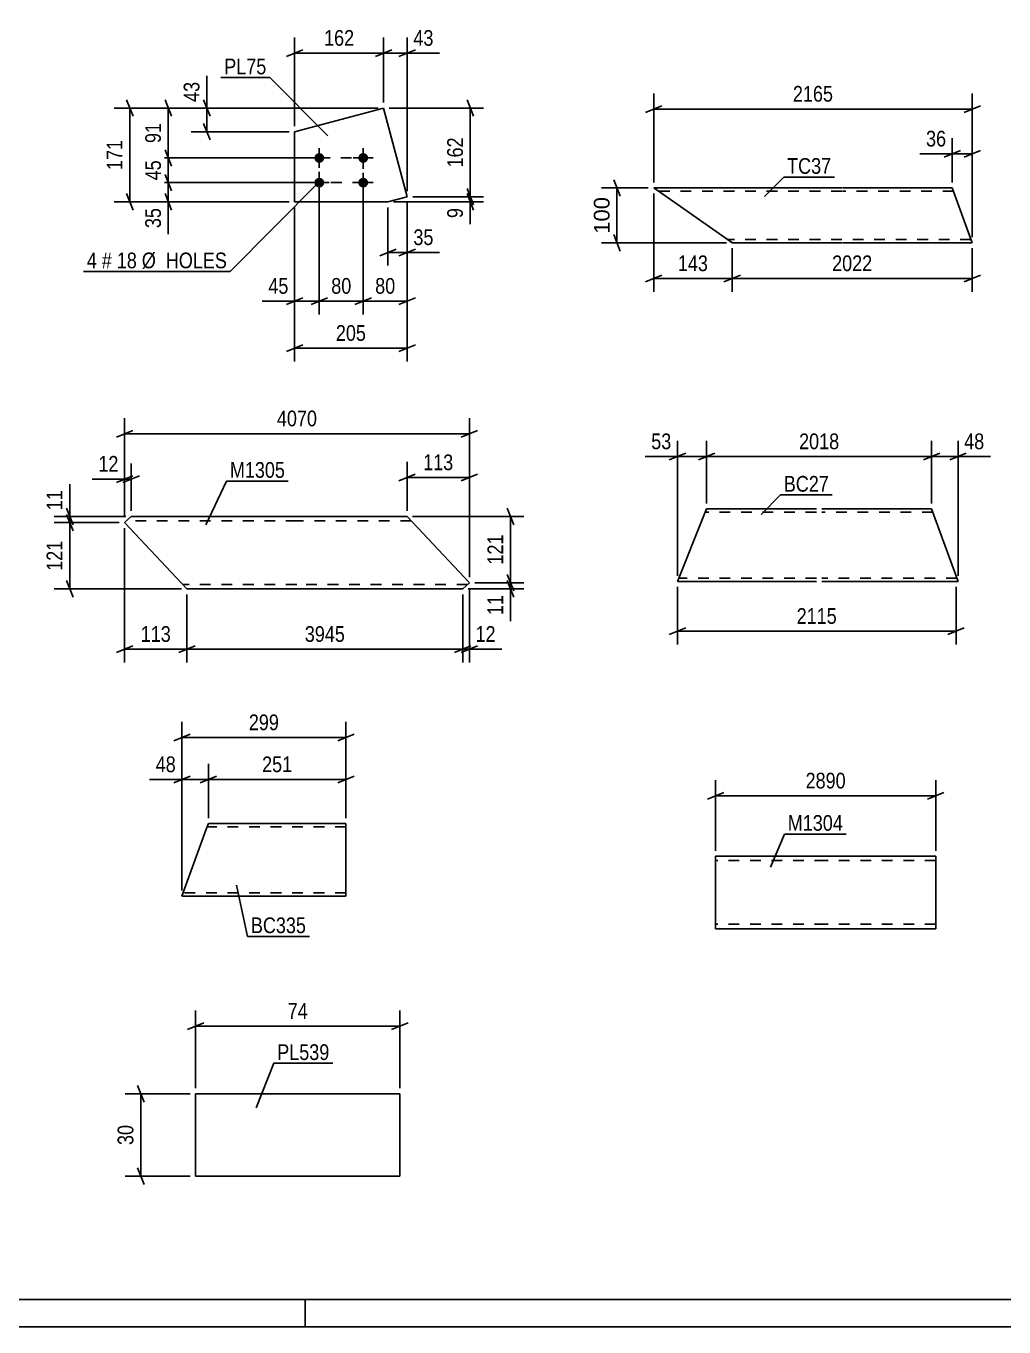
# Model space of a CAD drawing. Header units: millimetres. Extents: x 0 to 594, y 0 to 420.
# Drawn here: x 123.1 to 301.3, y 0 to 237 of the extents above; entities that cross this region are included whole.
import ezdxf

# ---------------------------------------------------------------- set-up
doc = ezdxf.new("R2010")
doc.units = ezdxf.units.MM
doc.linetypes.add('DXK_LINE_DOT2', pattern=[3.9198, 1.9599, -1.9599])
doc.styles.add('Arial', font='ARIAL.TTF', dxfattribs={"height": 0.2})
doc.styles.add('Arial Narrow', font='ARIALN.TTF', dxfattribs={"height": 0.2})

# ---------------------------------------------------------------- blocks, each defined once
blk = doc.blocks.new('Unknown-335479146-1132 - 19368')
at = {"color": 5, "linetype": 'Continuous'}
for p, q in [((5, 5), (589, 5)), ((174, 0), (174, 5)), ((0, 0), (594, 0))]:
    blk.add_line(p, q, dxfattribs=at)
blk = doc.blocks.new('Part-335479146-1238 - 1220')
at = {"color": 2, "linetype": 'Continuous'}
for p, q in [((250.04, 198.72), (237.48, 207.52)), ((271.76, 207.52), (237.48, 207.52)), ((291.86, 207.52), (271.86, 207.52)), ((295.5, 197.52), (291.86, 207.52)), ((250.04, 198.72), (251.76, 197.52)), ((251.76, 197.52), (271.76, 197.52)), ((271.86, 197.52), (295.5, 197.52))]:
    blk.add_line(p, q, dxfattribs=at)
at = {"color": 7, "linetype": 'DXK_LINE_DOT2'}
for p, q in [((271.76, 206.92), (238.33, 206.92)), ((292.08, 206.92), (271.86, 206.92)), ((251.63, 197.61), (250.04, 198.72)), ((271.76, 198.12), (250.9, 198.12)), ((295.28, 198.12), (271.86, 198.12))]:
    blk.add_line(p, q, dxfattribs=at)
blk = doc.blocks.new('Part-335479146-4445 - 4429')
at = {"color": 2, "linetype": 'Continuous'}
for p, q in [((268.74, 85.76), (248.74, 85.76)), ((248.74, 74.16), (248.74, 85.76)), ((288.84, 85.76), (268.84, 85.76)), ((288.84, 85.76), (288.84, 72.56)), ((248.74, 74.16), (248.74, 72.56)), ((268.74, 72.56), (248.74, 72.56)), ((288.84, 72.56), (268.84, 72.56))]:
    blk.add_line(p, q, dxfattribs=at)
at = {"color": 7, "linetype": 'DXK_LINE_DOT2'}
for p, q in [((268.74, 84.96), (248.74, 84.96)), ((288.84, 84.96), (268.84, 84.96)), ((248.74, 72.68), (248.74, 74.16)), ((248.74, 73.36), (248.74, 73.42)), ((268.74, 73.36), (248.74, 73.36)), ((288.84, 73.36), (268.84, 73.36)), ((288.84, 73.36), (288.84, 73.42))]:
    blk.add_line(p, q, dxfattribs=at)
blk = doc.blocks.new('Part-335479146-3281 - 3265')
at = {"color": 2, "linetype": 'Continuous'}
for p, q in [((246.62, 147.83), (241.8, 135.83)), ((246.62, 147.83), (247.1, 149.03)), ((267.1, 149.03), (247.1, 149.03)), ((288.1, 149.03), (268.1, 149.03)), ((292.91, 135.83), (288.1, 149.03)), ((241.8, 135.83), (267.1, 135.83)), ((268.1, 135.83), (292.91, 135.83))]:
    blk.add_line(p, q, dxfattribs=at)
at = {"color": 7, "linetype": 'DXK_LINE_DOT2'}
for p, q in [((267.1, 148.43), (246.86, 148.43)), ((247.07, 148.94), (246.96, 148.68)), ((247.1, 149.03), (247.07, 148.94)), ((288.32, 148.43), (268.1, 148.43)), ((267.1, 136.43), (242.04, 136.43)), ((292.69, 136.43), (268.1, 136.43))]:
    blk.add_line(p, q, dxfattribs=at)
blk = doc.blocks.new('Part-335479146-2640 - 2623')
at = {"color": 2, "linetype": 'Continuous'}
for p, q in [((155.9, 90.51), (151.53, 78.51)), ((155.9, 90.51), (156.34, 91.71)), ((181.4, 91.71), (156.34, 91.71)), ((181.4, 91.71), (181.4, 91.61)), ((181.4, 91.61), (181.4, 78.51)), ((151.53, 78.51), (181.4, 78.51))]:
    blk.add_line(p, q, dxfattribs=at)
at = {"color": 7, "linetype": 'DXK_LINE_DOT2'}
for p, q in [((181.4, 91.11), (156.12, 91.11)), ((156.3, 91.61), (156.21, 91.35)), ((156.34, 91.71), (156.3, 91.61)), ((181.4, 91.35), (181.4, 91.71)), ((181.4, 79.11), (151.75, 79.11))]:
    blk.add_line(p, q, dxfattribs=at)
blk = doc.blocks.new('Part-335479146-2194 - 2178')
at = {"color": 2, "linetype": 'Continuous'}
for p, q in [((154.03, 27.48), (154.03, 42.48)), ((154.03, 42.48), (191.22, 42.48)), ((191.22, 42.48), (191.22, 27.48)), ((191.22, 27.48), (154.03, 27.48))]:
    blk.add_line(p, q, dxfattribs=at)
blk = doc.blocks.new('Part-335479146-1706 - 1690')
at = {"color": 2, "linetype": 'Continuous'}
for p, q in [((142.29, 147.67), (141.09, 146.54)), ((142.29, 147.67), (172.44, 147.67)), ((172.54, 147.67), (192.54, 147.67)), ((192.54, 147.67), (203.89, 135.6)), ((141.09, 146.54), (152.44, 134.47)), ((203.89, 135.6), (202.68, 134.47)), ((152.44, 134.47), (172.44, 134.47)), ((172.54, 134.47), (202.68, 134.47))]:
    blk.add_line(p, q, dxfattribs=at)
at = {"color": 7, "linetype": 'DXK_LINE_DOT2'}
for p, q in [((172.44, 146.87), (141.44, 146.87)), ((193.29, 146.87), (172.54, 146.87)), ((172.44, 135.27), (151.69, 135.27)), ((203.54, 135.27), (172.54, 135.27))]:
    blk.add_line(p, q, dxfattribs=at)
blk = doc.blocks.new('Part-335479146-1550 - 1501')
at = {"color": 2, "linetype": 'Continuous'}
for p, q in [((172.06, 217.76), (188.27, 222.07)), ((188.27, 222.07), (192.57, 205.92)), ((172.06, 217.76), (172.05, 204.98)), ((172.05, 204.98), (189.05, 204.98)), ((189.05, 204.98), (192.57, 205.92))]:
    blk.add_line(p, q, dxfattribs=at)
blk = doc.blocks.new('Bolt-335479146-1535 - 1501')
at = {"linetype": 'Continuous'}
for points in [[(175.65, 212.98, -1), (177.45, 212.98, -1)], [(183.65, 212.98, -1), (185.45, 212.98, -1)], [(175.65, 208.48, -1), (177.45, 208.48, -1)], [(183.65, 208.48, -1), (185.45, 208.48, -1)]]:
    blk.add_hatch(color=1, dxfattribs=at).paths.add_polyline_path(points)
at = {"color": 1, "linetype": 'Continuous'}
for p, q in [((176.55, 211.18), (176.55, 214.78)), ((184.55, 211.18), (184.55, 214.78)), ((178.35, 212.98), (174.75, 212.98)), ((186.35, 212.98), (182.75, 212.98)), ((176.55, 206.68), (176.55, 210.28)), ((184.55, 206.68), (184.55, 210.28)), ((178.35, 208.48), (174.75, 208.48)), ((186.35, 208.48), (182.75, 208.48))]:
    blk.add_line(p, q, dxfattribs=at)
blk = doc.blocks.new('Rectangle-335479146-1675 - 1501')
at = {"color": 1, "linetype": 'DXK_LINE_DOT2'}
blk.add_lwpolyline([(176.55, 212.98), (184.55, 212.98), (184.55, 208.48), (176.55, 208.48), (176.55, 212.98)], close=True, dxfattribs=at)
blk = doc.blocks.new('StraightDimension-335479146-21357 - 1220')
at = {"color": 7, "linetype": 'Continuous'}
for p, q in [((230.18, 209.02), (231.38, 206.02)), ((236.48, 207.52), (227.93, 207.52)), ((230.78, 197.52), (230.78, 207.52)), ((250.76, 197.52), (227.93, 197.52)), ((231.38, 196.02), (230.18, 199.02))]:
    blk.add_line(p, q, dxfattribs=at)
at = {"color": 0}
blk.add_wipeout([(230.03, 206.45), (225.83, 206.45), (225.83, 198.58), (230.03, 198.58)], dxfattribs=at)
at = {"color": 3, "style": 'Arial'}
blk.add_text('100', height=2.865, rotation=90.0002, dxfattribs=at).set_placement((229.43, 199.18))
blk = doc.blocks.new('StraightDimension-335479146-1241 - 1220')
at = {"color": 7, "linetype": 'Continuous'}
for p, q in [((291.86, 208.52), (291.86, 216.57)), ((295.5, 198.52), (295.5, 216.57)), ((290.36, 213.12), (293.36, 214.32)), ((291.86, 213.72), (295.5, 213.72)), ((297, 214.32), (294, 213.12))]:
    blk.add_line(p, q, dxfattribs=at)
at = {"color": 0}
blk.add_wipeout([(291.33, 214.47), (291.33, 218.67), (286.48, 218.67), (286.48, 214.47)], dxfattribs=at)
at = {"color": 7, "linetype": 'Continuous'}
blk.add_line((291.86, 213.72), (285.95, 213.72), dxfattribs=at)
blk.add_line((291.86, 213.72), (285.95, 213.72), dxfattribs=at)
at = {"color": 3, "style": 'Arial Narrow'}
blk.add_text('36', height=2.863, dxfattribs=at).set_placement((287.08, 215.07))
blk = doc.blocks.new('StraightDimension-335479146-1344 - 1220')
at = {"color": 7, "linetype": 'Continuous'}
for p, q in [((237.48, 208.52), (237.48, 224.74)), ((295.5, 198.52), (295.5, 224.74)), ((238.98, 222.49), (235.98, 221.29)), ((237.48, 221.89), (295.5, 221.89)), ((294, 221.29), (297, 222.49))]:
    blk.add_line(p, q, dxfattribs=at)
at = {"color": 0}
blk.add_wipeout([(270.74, 222.64), (270.74, 226.84), (262.23, 226.84), (262.23, 222.64)], dxfattribs=at)
at = {"color": 3, "style": 'Arial Narrow'}
blk.add_text('2165', height=2.863, dxfattribs=at).set_placement((262.83, 223.24))
blk = doc.blocks.new('StraightDimension-335479146-1296 - 1220')
at = {"color": 7, "linetype": 'Continuous'}
for p, q in [((237.48, 206.52), (237.48, 188.61)), ((251.76, 196.52), (251.76, 188.61)), ((238.98, 191.61), (235.98, 190.41)), ((237.48, 191.01), (251.76, 191.01)), ((250.26, 190.41), (253.26, 191.61))]:
    blk.add_line(p, q, dxfattribs=at)
at = {"color": 0}
blk.add_wipeout([(247.96, 191.76), (247.96, 195.96), (241.27, 195.96), (241.27, 191.76)], dxfattribs=at)
at = {"color": 3, "style": 'Arial Narrow'}
blk.add_text('143', height=2.863, dxfattribs=at).set_placement((241.87, 192.36))
blk = doc.blocks.new('StraightDimension-335479146-1323 - 1220')
at = {"color": 7, "linetype": 'Continuous'}
for p, q in [((251.76, 196.52), (251.76, 188.61)), ((295.5, 196.52), (295.5, 188.61)), ((253.26, 191.61), (250.26, 190.41)), ((251.76, 191.01), (295.5, 191.01)), ((294, 190.41), (297, 191.61))]:
    blk.add_line(p, q, dxfattribs=at)
at = {"color": 0}
blk.add_wipeout([(277.88, 191.76), (277.88, 195.96), (269.37, 195.96), (269.37, 191.76)], dxfattribs=at)
at = {"color": 3, "style": 'Arial Narrow'}
blk.add_text('2022', height=2.863, dxfattribs=at).set_placement((269.97, 192.36))
blk = doc.blocks.new('StraightDimension-335479146-4448 - 4429')
at = {"color": 7, "linetype": 'Continuous'}
for p, q in [((248.74, 86.76), (248.74, 99.61)), ((288.84, 86.76), (288.84, 99.61)), ((250.24, 97.36), (247.24, 96.16)), ((287.34, 96.16), (290.34, 97.36)), ((248.74, 96.76), (288.84, 96.76))]:
    blk.add_line(p, q, dxfattribs=at)
at = {"color": 0}
blk.add_wipeout([(273.05, 97.51), (273.05, 101.71), (264.54, 101.71), (264.54, 97.51)], dxfattribs=at)
at = {"color": 3, "style": 'Arial Narrow'}
blk.add_text('2890', height=2.863, dxfattribs=at).set_placement((265.14, 98.11))
blk = doc.blocks.new('StraightDimension-335479146-3339 - 3265')
at = {"color": 7, "linetype": 'Continuous'}
for p, q in [((288.1, 150.03), (288.1, 161.42)), ((292.91, 136.83), (292.91, 161.42)), ((286.6, 157.97), (289.6, 159.17)), ((294.41, 159.17), (291.41, 157.97)), ((288.1, 158.57), (292.91, 158.57))]:
    blk.add_line(p, q, dxfattribs=at)
at = {"color": 0}
blk.add_wipeout([(298.29, 159.32), (298.29, 163.52), (293.43, 163.52), (293.43, 159.32)], dxfattribs=at)
at = {"color": 7, "linetype": 'Continuous'}
blk.add_line((292.91, 158.57), (298.81, 158.57), dxfattribs=at)
blk.add_line((292.91, 158.57), (298.81, 158.57), dxfattribs=at)
at = {"color": 3, "style": 'Arial Narrow'}
blk.add_text('48', height=2.863, dxfattribs=at).set_placement((294.03, 159.92))
blk = doc.blocks.new('StraightDimension-335479146-3284 - 3265')
at = {"color": 7, "linetype": 'Continuous'}
for p, q in [((241.8, 134.83), (241.8, 124.35)), ((292.54, 134.83), (292.54, 124.35)), ((243.3, 127.35), (240.3, 126.15)), ((241.8, 126.75), (292.54, 126.75)), ((291.04, 126.15), (294.04, 127.35))]:
    blk.add_line(p, q, dxfattribs=at)
at = {"color": 0}
blk.add_wipeout([(271.43, 127.5), (271.43, 131.7), (262.91, 131.7), (262.91, 127.5)], dxfattribs=at)
at = {"color": 3, "style": 'Arial Narrow'}
blk.add_text('2115', height=2.863, dxfattribs=at).set_placement((263.51, 128.1))
blk = doc.blocks.new('StraightDimension-335479146-3298 - 3265')
at = {"color": 7, "linetype": 'Continuous'}
for p, q in [((241.8, 136.83), (241.8, 161.42)), ((247.1, 150.03), (247.1, 161.42)), ((240.3, 157.97), (243.3, 159.17)), ((248.6, 159.17), (245.6, 157.97)), ((241.8, 158.57), (247.1, 158.57))]:
    blk.add_line(p, q, dxfattribs=at)
at = {"color": 0}
blk.add_wipeout([(241.28, 159.32), (241.28, 163.52), (236.42, 163.52), (236.42, 159.32)], dxfattribs=at)
at = {"color": 7, "linetype": 'Continuous'}
blk.add_line((241.8, 158.57), (235.9, 158.57), dxfattribs=at)
blk.add_line((241.8, 158.57), (235.9, 158.57), dxfattribs=at)
at = {"color": 3, "style": 'Arial Narrow'}
blk.add_text('53', height=2.863, dxfattribs=at).set_placement((237.02, 159.92))
blk = doc.blocks.new('StraightDimension-335479146-3315 - 3265')
at = {"color": 7, "linetype": 'Continuous'}
for p, q in [((247.1, 150.03), (247.1, 161.42)), ((288.1, 150.03), (288.1, 161.42)), ((248.6, 159.17), (245.6, 157.97)), ((286.6, 157.97), (289.6, 159.17)), ((247.1, 158.57), (288.1, 158.57))]:
    blk.add_line(p, q, dxfattribs=at)
at = {"color": 0}
blk.add_wipeout([(271.86, 159.32), (271.86, 163.52), (263.35, 163.52), (263.35, 159.32)], dxfattribs=at)
at = {"color": 3, "style": 'Arial Narrow'}
blk.add_text('2018', height=2.863, dxfattribs=at).set_placement((263.95, 159.92))
blk = doc.blocks.new('StraightDimension-335479146-2642 - 2623')
at = {"color": 7, "linetype": 'Continuous'}
for p, q in [((151.53, 79.51), (151.53, 110.23)), ((181.4, 92.71), (181.4, 110.23)), ((153.03, 107.98), (150.03, 106.78)), ((151.53, 107.38), (181.4, 107.38)), ((179.9, 106.78), (182.9, 107.98))]:
    blk.add_line(p, q, dxfattribs=at)
at = {"color": 0}
blk.add_wipeout([(169.81, 108.13), (169.81, 112.33), (163.12, 112.33), (163.12, 108.13)], dxfattribs=at)
at = {"color": 3, "style": 'Arial Narrow'}
blk.add_text('299', height=2.863, dxfattribs=at).set_placement((163.72, 108.73))
blk = doc.blocks.new('StraightDimension-335479146-2653 - 2623')
at = {"color": 7, "linetype": 'Continuous'}
for p, q in [((151.53, 79.51), (151.53, 102.58)), ((156.34, 92.71), (156.34, 102.58)), ((150.03, 99.13), (153.03, 100.33)), ((151.53, 99.73), (156.34, 99.73)), ((157.84, 100.33), (154.84, 99.13))]:
    blk.add_line(p, q, dxfattribs=at)
at = {"color": 0}
blk.add_wipeout([(151.01, 100.48), (151.01, 104.68), (146.15, 104.68), (146.15, 100.48)], dxfattribs=at)
at = {"color": 7, "linetype": 'Continuous'}
blk.add_line((151.53, 99.73), (145.62, 99.73), dxfattribs=at)
blk.add_line((151.53, 99.73), (145.62, 99.73), dxfattribs=at)
at = {"color": 3, "style": 'Arial Narrow'}
blk.add_text('48', height=2.863, dxfattribs=at).set_placement((146.75, 101.08))
blk = doc.blocks.new('StraightDimension-335479146-2670 - 2623')
at = {"color": 7, "linetype": 'Continuous'}
for p, q in [((156.34, 92.71), (156.34, 102.58)), ((181.4, 92.71), (181.4, 102.58)), ((157.84, 100.33), (154.84, 99.13)), ((156.34, 99.73), (181.4, 99.73)), ((179.9, 99.13), (182.9, 100.33))]:
    blk.add_line(p, q, dxfattribs=at)
at = {"color": 0}
blk.add_wipeout([(172.21, 100.48), (172.21, 104.68), (165.53, 104.68), (165.53, 100.48)], dxfattribs=at)
at = {"color": 3, "style": 'Arial Narrow'}
blk.add_text('251', height=2.863, dxfattribs=at).set_placement((166.13, 101.08))
blk = doc.blocks.new('StraightDimension-335479146-2196 - 2178')
at = {"color": 7, "linetype": 'Continuous'}
for p, q in [((144.63, 40.98), (143.43, 43.98)), ((153.03, 42.48), (141.18, 42.48)), ((144.03, 27.48), (144.03, 42.48)), ((143.43, 28.98), (144.63, 25.98)), ((153.03, 27.48), (141.18, 27.48))]:
    blk.add_line(p, q, dxfattribs=at)
at = {"color": 0}
blk.add_wipeout([(143.28, 37.41), (139.08, 37.41), (139.08, 32.55), (143.28, 32.55)], dxfattribs=at)
at = {"color": 3, "style": 'Arial Narrow'}
blk.add_text('30', height=2.863, rotation=90.0002, dxfattribs=at).set_placement((142.68, 33.15))
blk = doc.blocks.new('StraightDimension-335479146-2205 - 2178')
at = {"color": 7, "linetype": 'Continuous'}
for p, q in [((154.03, 43.48), (154.03, 57.64)), ((191.22, 43.48), (191.22, 57.64)), ((155.53, 55.39), (152.53, 54.19)), ((154.03, 54.79), (191.22, 54.79)), ((189.72, 54.19), (192.72, 55.39))]:
    blk.add_line(p, q, dxfattribs=at)
at = {"color": 0}
blk.add_wipeout([(175.05, 55.54), (175.05, 59.74), (170.19, 59.74), (170.19, 55.54)], dxfattribs=at)
at = {"color": 3, "style": 'Arial Narrow'}
blk.add_text('74', height=2.863, dxfattribs=at).set_placement((170.79, 56.14))
blk = doc.blocks.new('StraightDimension-335479146-1736 - 1690')
at = {"color": 7, "linetype": 'Continuous'}
for p, q in [((193.54, 147.67), (213.8, 147.67)), ((210.8, 149.17), (212, 146.17)), ((211.4, 135.6), (211.4, 147.67)), ((204.89, 135.6), (213.8, 135.6)), ((212, 134.1), (210.8, 137.1))]:
    blk.add_line(p, q, dxfattribs=at)
at = {"color": 0}
blk.add_wipeout([(210.65, 144.98), (206.45, 144.98), (206.45, 138.3), (210.65, 138.3)], dxfattribs=at)
at = {"color": 3, "style": 'Arial Narrow'}
blk.add_text('121', height=2.863, rotation=90.0002, dxfattribs=at).set_placement((210.05, 138.9))
blk = doc.blocks.new('StraightDimension-335479146-1720 - 1690')
at = {"color": 7, "linetype": 'Continuous'}
for p, q in [((204.89, 135.6), (213.8, 135.6)), ((210.8, 137.1), (212, 134.1)), ((212, 132.97), (210.8, 135.97)), ((211.4, 134.47), (211.4, 135.6)), ((203.68, 134.47), (213.8, 134.47))]:
    blk.add_line(p, q, dxfattribs=at)
at = {"color": 0}
blk.add_wipeout([(210.65, 133.95), (206.45, 133.95), (206.45, 129.09), (210.65, 129.09)], dxfattribs=at)
at = {"color": 7, "linetype": 'Continuous'}
blk.add_line((211.4, 134.47), (211.4, 128.57), dxfattribs=at)
blk.add_line((211.4, 134.47), (211.4, 128.57), dxfattribs=at)
at = {"color": 3, "style": 'Arial Narrow'}
blk.add_text('11', height=2.863, rotation=90.0002, dxfattribs=at).set_placement((210.05, 129.69))
blk = doc.blocks.new('StraightDimension-335479146-1798 - 1690')
at = {"color": 7, "linetype": 'Continuous'}
for p, q in [((141.09, 147.54), (141.09, 157.32)), ((142.29, 148.67), (142.29, 157.32)), ((139.59, 153.87), (142.59, 155.07)), ((143.79, 155.07), (140.79, 153.87)), ((141.09, 154.47), (142.29, 154.47))]:
    blk.add_line(p, q, dxfattribs=at)
at = {"color": 0}
blk.add_wipeout([(140.56, 155.22), (140.56, 159.42), (135.71, 159.42), (135.71, 155.22)], dxfattribs=at)
at = {"color": 7, "linetype": 'Continuous'}
blk.add_line((141.09, 154.47), (135.18, 154.47), dxfattribs=at)
blk.add_line((141.09, 154.47), (135.18, 154.47), dxfattribs=at)
at = {"color": 3, "style": 'Arial Narrow'}
blk.add_text('12', height=2.863, dxfattribs=at).set_placement((136.31, 155.82))
blk = doc.blocks.new('StraightDimension-335479146-1709 - 1690')
at = {"color": 7, "linetype": 'Continuous'}
for p, q in [((141.09, 147.54), (141.09, 165.59)), ((203.89, 136.6), (203.89, 165.59)), ((142.59, 163.34), (139.59, 162.14)), ((141.09, 162.74), (203.89, 162.74)), ((202.39, 162.14), (205.39, 163.34))]:
    blk.add_line(p, q, dxfattribs=at)
at = {"color": 0}
blk.add_wipeout([(176.74, 163.49), (176.74, 167.69), (168.23, 167.69), (168.23, 163.49)], dxfattribs=at)
at = {"color": 3, "style": 'Arial Narrow'}
blk.add_text('4070', height=2.863, dxfattribs=at).set_placement((168.83, 164.09))
blk = doc.blocks.new('StraightDimension-335479146-1773 - 1690')
at = {"color": 7, "linetype": 'Continuous'}
for p, q in [((130.49, 148.04), (131.69, 145.04)), ((140.09, 146.54), (128.24, 146.54)), ((131.09, 134.47), (131.09, 146.54)), ((131.69, 132.97), (130.49, 135.97)), ((151.44, 134.47), (128.24, 134.47))]:
    blk.add_line(p, q, dxfattribs=at)
at = {"color": 0}
blk.add_wipeout([(130.34, 143.85), (126.14, 143.85), (126.14, 137.16), (130.34, 137.16)], dxfattribs=at)
at = {"color": 3, "style": 'Arial Narrow'}
blk.add_text('121', height=2.863, rotation=90.0002, dxfattribs=at).set_placement((129.74, 137.76))
blk = doc.blocks.new('StraightDimension-335479146-1753 - 1690')
at = {"color": 7, "linetype": 'Continuous'}
for p, q in [((141.29, 147.67), (128.24, 147.67)), ((130.49, 149.17), (131.69, 146.17)), ((131.69, 145.04), (130.49, 148.04)), ((131.09, 146.54), (131.09, 147.67)), ((140.09, 146.54), (128.24, 146.54))]:
    blk.add_line(p, q, dxfattribs=at)
at = {"color": 0}
blk.add_wipeout([(130.34, 153.05), (126.14, 153.05), (126.14, 148.2), (130.34, 148.2)], dxfattribs=at)
at = {"color": 7, "linetype": 'Continuous'}
blk.add_line((131.09, 147.67), (131.09, 153.58), dxfattribs=at)
blk.add_line((131.09, 147.67), (131.09, 153.58), dxfattribs=at)
at = {"color": 3, "style": 'Arial Narrow'}
blk.add_text('11', height=2.863, rotation=90.0002, dxfattribs=at).set_placement((129.74, 148.8))
blk = doc.blocks.new('StraightDimension-335479146-1812 - 1690')
at = {"color": 7, "linetype": 'Continuous'}
for p, q in [((192.54, 148.67), (192.54, 157.6)), ((203.89, 136.6), (203.89, 157.6)), ((191.04, 154.15), (194.04, 155.35)), ((192.54, 154.75), (203.89, 154.75)), ((205.39, 155.35), (202.39, 154.15))]:
    blk.add_line(p, q, dxfattribs=at)
at = {"color": 0}
blk.add_wipeout([(201.56, 155.5), (201.56, 159.7), (194.87, 159.7), (194.87, 155.5)], dxfattribs=at)
at = {"color": 3, "style": 'Arial Narrow'}
blk.add_text('113', height=2.863, dxfattribs=at).set_placement((195.47, 156.1))
blk = doc.blocks.new('StraightDimension-335479146-21386 - 1690')
at = {"color": 7, "linetype": 'Continuous'}
for p, q in [((202.68, 133.47), (202.68, 121.07)), ((203.89, 134.6), (203.89, 121.07)), ((201.18, 122.87), (204.18, 124.07)), ((205.39, 124.07), (202.39, 122.87)), ((202.68, 123.47), (203.89, 123.47))]:
    blk.add_line(p, q, dxfattribs=at)
at = {"color": 0}
blk.add_wipeout([(209.27, 124.22), (209.27, 128.42), (204.41, 128.42), (204.41, 124.22)], dxfattribs=at)
at = {"color": 7, "linetype": 'Continuous'}
blk.add_line((203.89, 123.47), (209.79, 123.47), dxfattribs=at)
blk.add_line((203.89, 123.47), (209.79, 123.47), dxfattribs=at)
at = {"color": 3, "style": 'Arial Narrow'}
blk.add_text('12', height=2.863, dxfattribs=at).set_placement((205.01, 124.82))
blk = doc.blocks.new('StraightDimension-335479146-21387 - 1690')
at = {"color": 7, "linetype": 'Continuous'}
for p, q in [((152.44, 133.47), (152.44, 121.07)), ((202.68, 133.47), (202.68, 121.07)), ((153.94, 124.07), (150.94, 122.87)), ((152.44, 123.47), (202.68, 123.47)), ((201.18, 122.87), (204.18, 124.07))]:
    blk.add_line(p, q, dxfattribs=at)
at = {"color": 0}
blk.add_wipeout([(181.82, 124.22), (181.82, 128.42), (173.31, 128.42), (173.31, 124.22)], dxfattribs=at)
at = {"color": 3, "style": 'Arial Narrow'}
blk.add_text('3945', height=2.863, dxfattribs=at).set_placement((173.91, 124.82))
blk = doc.blocks.new('StraightDimension-335479146-21388 - 1690')
at = {"color": 7, "linetype": 'Continuous'}
for p, q in [((141.09, 145.54), (141.09, 121.07)), ((152.44, 133.47), (152.44, 121.07)), ((139.59, 122.87), (142.59, 124.07)), ((141.09, 123.47), (152.44, 123.47)), ((153.94, 124.07), (150.94, 122.87))]:
    blk.add_line(p, q, dxfattribs=at)
at = {"color": 0}
blk.add_wipeout([(150.11, 124.22), (150.11, 128.42), (143.42, 128.42), (143.42, 124.22)], dxfattribs=at)
at = {"color": 3, "style": 'Arial Narrow'}
blk.add_text('113', height=2.863, dxfattribs=at).set_placement((144.02, 124.82))
blk = doc.blocks.new('StraightDimension-335479146-1658 - 1501')
at = {"color": 7, "linetype": 'Continuous'}
for p, q in [((148.45, 209.98), (149.65, 206.98)), ((175.55, 208.48), (146.2, 208.48)), ((149.65, 203.48), (148.45, 206.48)), ((149.05, 204.98), (149.05, 208.48)), ((171.05, 204.98), (146.2, 204.98))]:
    blk.add_line(p, q, dxfattribs=at)
at = {"color": 0}
blk.add_wipeout([(148.3, 204.46), (144.1, 204.46), (144.1, 199.6), (148.3, 199.6)], dxfattribs=at)
at = {"color": 7, "linetype": 'Continuous'}
blk.add_line((149.05, 204.98), (149.05, 199.08), dxfattribs=at)
blk.add_line((149.05, 204.98), (149.05, 199.08), dxfattribs=at)
at = {"color": 3, "style": 'Arial Narrow'}
blk.add_text('35', height=2.863, rotation=90.0002, dxfattribs=at).set_placement((147.7, 200.2))
blk = doc.blocks.new('StraightDimension-335479146-1568 - 1501')
at = {"color": 7, "linetype": 'Continuous'}
for p, q in [((189.05, 203.98), (189.05, 193.36)), ((192.57, 204.92), (192.57, 193.36)), ((187.55, 195.16), (190.55, 196.36)), ((189.05, 195.76), (192.57, 195.76)), ((194.07, 196.36), (191.07, 195.16))]:
    blk.add_line(p, q, dxfattribs=at)
at = {"color": 0}
blk.add_wipeout([(197.95, 196.51), (197.95, 200.71), (193.09, 200.71), (193.09, 196.51)], dxfattribs=at)
at = {"color": 7, "linetype": 'Continuous'}
blk.add_line((192.57, 195.76), (198.47, 195.76), dxfattribs=at)
blk.add_line((192.57, 195.76), (198.47, 195.76), dxfattribs=at)
at = {"color": 3, "style": 'Arial Narrow'}
blk.add_text('35', height=2.863, dxfattribs=at).set_placement((193.69, 197.11))
blk = doc.blocks.new('StraightDimension-335479146-1552 - 1501')
at = {"color": 7, "linetype": 'Continuous'}
for p, q in [((172.06, 218.76), (172.06, 234.92)), ((188.27, 223.07), (188.27, 234.92)), ((173.56, 232.67), (170.56, 231.47)), ((186.77, 231.47), (189.77, 232.67)), ((172.06, 232.07), (188.27, 232.07))]:
    blk.add_line(p, q, dxfattribs=at)
at = {"color": 0}
blk.add_wipeout([(183.51, 232.82), (183.51, 237.02), (176.82, 237.02), (176.82, 232.82)], dxfattribs=at)
at = {"color": 3, "style": 'Arial Narrow'}
blk.add_text('162', height=2.863, dxfattribs=at).set_placement((177.42, 233.42))
blk = doc.blocks.new('StraightDimension-335479146-1561 - 1501')
at = {"color": 7, "linetype": 'Continuous'}
for p, q in [((188.27, 223.07), (188.27, 234.92)), ((192.57, 206.92), (192.57, 234.92)), ((186.77, 231.47), (189.77, 232.67)), ((194.07, 232.67), (191.07, 231.47)), ((188.27, 232.07), (192.57, 232.07))]:
    blk.add_line(p, q, dxfattribs=at)
at = {"color": 0}
blk.add_wipeout([(197.95, 232.82), (197.95, 237.02), (193.09, 237.02), (193.09, 232.82)], dxfattribs=at)
at = {"color": 7, "linetype": 'Continuous'}
blk.add_line((192.57, 232.07), (198.47, 232.07), dxfattribs=at)
blk.add_line((192.57, 232.07), (198.47, 232.07), dxfattribs=at)
at = {"color": 3, "style": 'Arial Narrow'}
blk.add_text('43', height=2.863, dxfattribs=at).set_placement((193.69, 233.42))
blk = doc.blocks.new('StraightDimension-335479146-1578 - 1501')
at = {"color": 7, "linetype": 'Continuous'}
for p, q in [((155.46, 223.57), (156.66, 220.57)), ((187.27, 222.07), (153.21, 222.07)), ((156.06, 217.76), (156.06, 222.07)), ((156.66, 216.26), (155.46, 219.26)), ((171.06, 217.76), (153.21, 217.76))]:
    blk.add_line(p, q, dxfattribs=at)
at = {"color": 0}
blk.add_wipeout([(155.31, 227.45), (151.11, 227.45), (151.11, 222.59), (155.31, 222.59)], dxfattribs=at)
at = {"color": 7, "linetype": 'Continuous'}
blk.add_line((156.06, 222.07), (156.06, 227.97), dxfattribs=at)
blk.add_line((156.06, 222.07), (156.06, 227.97), dxfattribs=at)
at = {"color": 3, "style": 'Arial Narrow'}
blk.add_text('43', height=2.863, rotation=90.0002, dxfattribs=at).set_placement((154.71, 223.19))
blk = doc.blocks.new('StraightDimension-335479146-1587 - 1501')
at = {"color": 7, "linetype": 'Continuous'}
for p, q in [((203.46, 207.42), (204.66, 204.42)), ((204.66, 203.48), (203.46, 206.48)), ((190.05, 204.98), (206.46, 204.98)), ((193.57, 205.92), (206.46, 205.92)), ((204.06, 204.98), (204.06, 205.92))]:
    blk.add_line(p, q, dxfattribs=at)
at = {"color": 0}
blk.add_wipeout([(203.31, 204.46), (199.11, 204.46), (199.11, 201.43), (203.31, 201.43)], dxfattribs=at)
at = {"color": 7, "linetype": 'Continuous'}
blk.add_line((204.06, 204.98), (204.06, 200.9), dxfattribs=at)
blk.add_line((204.06, 204.98), (204.06, 200.9), dxfattribs=at)
at = {"color": 3, "style": 'Arial Narrow'}
blk.add_text('9', height=2.86, rotation=90.0002, dxfattribs=at).set_placement((202.71, 202.03))
blk = doc.blocks.new('StraightDimension-335479146-1595 - 1501')
at = {"color": 7, "linetype": 'Continuous'}
for p, q in [((204.66, 220.57), (203.46, 223.57)), ((189.27, 222.07), (206.46, 222.07)), ((204.06, 205.92), (204.06, 222.07)), ((203.46, 207.42), (204.66, 204.42)), ((193.57, 205.92), (206.46, 205.92))]:
    blk.add_line(p, q, dxfattribs=at)
at = {"color": 0}
blk.add_wipeout([(203.31, 217.33), (199.11, 217.33), (199.11, 210.65), (203.31, 210.65)], dxfattribs=at)
at = {"color": 3, "style": 'Arial Narrow'}
blk.add_text('162', height=2.863, rotation=90.0002, dxfattribs=at).set_placement((202.71, 211.25))
blk = doc.blocks.new('StraightDimension-335479146-1602 - 1501')
at = {"color": 7, "linetype": 'Continuous'}
for p, q in [((184.55, 207.48), (184.55, 184.49)), ((192.57, 204.92), (192.57, 184.49)), ((183.05, 186.29), (186.05, 187.49)), ((194.07, 187.49), (191.07, 186.29)), ((184.55, 186.89), (192.57, 186.89))]:
    blk.add_line(p, q, dxfattribs=at)
at = {"color": 0}
blk.add_wipeout([(190.99, 187.64), (190.99, 191.84), (186.13, 191.84), (186.13, 187.64)], dxfattribs=at)
at = {"color": 3, "style": 'Arial Narrow'}
blk.add_text('80', height=2.863, dxfattribs=at).set_placement((186.73, 188.24))
blk = doc.blocks.new('StraightDimension-335479146-1612 - 1501')
at = {"color": 7, "linetype": 'Continuous'}
for p, q in [((176.55, 207.48), (176.55, 184.49)), ((184.55, 207.48), (184.55, 184.49)), ((175.05, 186.29), (178.05, 187.49)), ((186.05, 187.49), (183.05, 186.29)), ((176.55, 186.89), (184.55, 186.89))]:
    blk.add_line(p, q, dxfattribs=at)
at = {"color": 0}
blk.add_wipeout([(182.98, 187.64), (182.98, 191.84), (178.13, 191.84), (178.13, 187.64)], dxfattribs=at)
at = {"color": 3, "style": 'Arial Narrow'}
blk.add_text('80', height=2.863, dxfattribs=at).set_placement((178.73, 188.24))
blk = doc.blocks.new('StraightDimension-335479146-1622 - 1501')
at = {"color": 7, "linetype": 'Continuous'}
for p, q in [((176.55, 207.48), (176.55, 184.49)), ((172.05, 203.98), (172.05, 184.49)), ((170.55, 186.29), (173.55, 187.49)), ((178.05, 187.49), (175.05, 186.29)), ((172.05, 186.89), (176.55, 186.89))]:
    blk.add_line(p, q, dxfattribs=at)
at = {"color": 0}
blk.add_wipeout([(171.53, 187.64), (171.53, 191.84), (166.67, 191.84), (166.67, 187.64)], dxfattribs=at)
at = {"color": 7, "linetype": 'Continuous'}
blk.add_line((172.05, 186.89), (166.15, 186.89), dxfattribs=at)
blk.add_line((172.05, 186.89), (166.15, 186.89), dxfattribs=at)
at = {"color": 3, "style": 'Arial Narrow'}
blk.add_text('45', height=2.863, dxfattribs=at).set_placement((167.27, 188.24))
blk = doc.blocks.new('StraightDimension-335479146-1633 - 1501')
at = {"color": 7, "linetype": 'Continuous'}
for p, q in [((172.05, 203.98), (172.05, 175.91)), ((192.57, 204.92), (192.57, 175.91)), ((173.55, 178.91), (170.55, 177.71)), ((172.05, 178.31), (192.57, 178.31)), ((191.07, 177.71), (194.07, 178.91))]:
    blk.add_line(p, q, dxfattribs=at)
at = {"color": 0}
blk.add_wipeout([(185.65, 179.06), (185.65, 183.26), (178.97, 183.26), (178.97, 179.06)], dxfattribs=at)
at = {"color": 3, "style": 'Arial Narrow'}
blk.add_text('205', height=2.863, dxfattribs=at).set_placement((179.57, 179.66))
blk = doc.blocks.new('StraightDimension-335479146-1640 - 1501')
at = {"color": 7, "linetype": 'Continuous'}
for p, q in [((148.45, 223.57), (149.65, 220.57)), ((187.27, 222.07), (146.2, 222.07)), ((149.05, 212.98), (149.05, 222.07)), ((149.65, 211.48), (148.45, 214.48)), ((175.55, 212.98), (146.2, 212.98))]:
    blk.add_line(p, q, dxfattribs=at)
at = {"color": 0}
blk.add_wipeout([(148.3, 219.95), (144.1, 219.95), (144.1, 215.1), (148.3, 215.1)], dxfattribs=at)
at = {"color": 3, "style": 'Arial Narrow'}
blk.add_text('91', height=2.863, rotation=90.0002, dxfattribs=at).set_placement((147.7, 215.7))
blk = doc.blocks.new('StraightDimension-335479146-1648 - 1501')
at = {"color": 7, "linetype": 'Continuous'}
for p, q in [((148.45, 214.48), (149.65, 211.48)), ((175.55, 212.98), (146.2, 212.98)), ((149.05, 208.48), (149.05, 212.98)), ((149.65, 206.98), (148.45, 209.98)), ((175.55, 208.48), (146.2, 208.48))]:
    blk.add_line(p, q, dxfattribs=at)
at = {"color": 0}
blk.add_wipeout([(148.3, 213.16), (144.1, 213.16), (144.1, 208.3), (148.3, 208.3)], dxfattribs=at)
at = {"color": 3, "style": 'Arial Narrow'}
blk.add_text('45', height=2.863, rotation=90.0002, dxfattribs=at).set_placement((147.7, 208.9))
blk = doc.blocks.new('StraightDimension-335479146-1669 - 1501')
at = {"color": 7, "linetype": 'Continuous'}
for p, q in [((142.65, 220.57), (141.45, 223.57)), ((187.27, 222.07), (139.2, 222.07)), ((142.05, 204.98), (142.05, 222.07)), ((141.45, 206.48), (142.65, 203.48)), ((171.05, 204.98), (139.2, 204.98))]:
    blk.add_line(p, q, dxfattribs=at)
at = {"color": 0}
blk.add_wipeout([(141.3, 216.87), (137.1, 216.87), (137.1, 210.18), (141.3, 210.18)], dxfattribs=at)
at = {"color": 3, "style": 'Arial Narrow'}
blk.add_text('171', height=2.863, rotation=90.0002, dxfattribs=at).set_placement((140.7, 210.78))
blk = doc.blocks.new('Mark-335479146-1233 - 1220')
at = {"color": 0}
blk.add_wipeout([(269.81, 210.09), (269.81, 213.09), (261.77, 213.09), (261.77, 210.09)], dxfattribs=at)
blk.add_wipeout([(269.81, 210.09), (269.81, 213.09), (261.77, 213.09), (261.77, 210.09)], dxfattribs=at)
at = {"color": 30, "linetype": 'Continuous'}
for p, q in [((257.64, 205.95), (261.17, 209.49)), ((261.17, 209.49), (270.41, 209.49))]:
    blk.add_line(p, q, dxfattribs=at)
at = {"color": 3, "style": 'Arial Narrow'}
blk.add_text('TC37', height=2.863, dxfattribs=at).set_placement((261.77, 210.09))
blk = doc.blocks.new('Mark-335479146-4441 - 4429')
at = {"color": 0}
blk.add_wipeout([(271.94, 90.4), (271.94, 93.4), (261.89, 93.4), (261.89, 90.4)], dxfattribs=at)
blk.add_wipeout([(271.94, 90.4), (271.94, 93.4), (261.89, 93.4), (261.89, 90.4)], dxfattribs=at)
at = {"color": 30, "linetype": 'Continuous'}
for p, q in [((258.74, 83.77), (261.29, 89.8)), ((261.29, 89.8), (272.54, 89.8))]:
    blk.add_line(p, q, dxfattribs=at)
at = {"color": 3, "style": 'Arial Narrow'}
blk.add_text('M1304', height=2.863, dxfattribs=at).set_placement((261.89, 90.4))
blk = doc.blocks.new('Mark-335479146-3277 - 3265')
at = {"color": 0}
blk.add_wipeout([(269.39, 152.18), (269.39, 155.18), (261.17, 155.18), (261.17, 152.18)], dxfattribs=at)
blk.add_wipeout([(269.39, 152.18), (269.39, 155.18), (261.17, 155.18), (261.17, 152.18)], dxfattribs=at)
at = {"color": 30, "linetype": 'Continuous'}
for p, q in [((257.03, 148.05), (260.57, 151.58)), ((260.57, 151.58), (269.99, 151.58))]:
    blk.add_line(p, q, dxfattribs=at)
at = {"color": 3, "style": 'Arial Narrow'}
blk.add_text('BC27', height=2.863, dxfattribs=at).set_placement((261.17, 152.18))
blk = doc.blocks.new('Mark-335479146-2636 - 2623')
at = {"color": 0}
blk.add_wipeout([(174.14, 71.75), (174.14, 74.75), (164.09, 74.75), (164.09, 71.75)], dxfattribs=at)
blk.add_wipeout([(174.14, 71.75), (174.14, 74.75), (164.09, 74.75), (164.09, 71.75)], dxfattribs=at)
at = {"color": 30, "linetype": 'Continuous'}
for p, q in [((161.48, 80.48), (163.49, 71.15)), ((163.49, 71.15), (174.74, 71.15))]:
    blk.add_line(p, q, dxfattribs=at)
at = {"color": 3, "style": 'Arial Narrow'}
blk.add_text('BC335', height=2.863, dxfattribs=at).set_placement((164.09, 71.75))
blk = doc.blocks.new('Mark-335479146-2190 - 2178')
at = {"color": 0}
blk.add_wipeout([(178.4, 48.64), (178.4, 51.64), (168.89, 51.64), (168.89, 48.64)], dxfattribs=at)
blk.add_wipeout([(178.4, 48.64), (178.4, 51.64), (168.89, 51.64), (168.89, 48.64)], dxfattribs=at)
at = {"color": 30, "linetype": 'Continuous'}
for p, q in [((165.08, 39.91), (168.29, 48.04)), ((168.29, 48.04), (179, 48.04))]:
    blk.add_line(p, q, dxfattribs=at)
at = {"color": 3, "style": 'Arial Narrow'}
blk.add_text('PL539', height=2.863, dxfattribs=at).set_placement((168.89, 48.64))
blk = doc.blocks.new('Mark-335479146-1702 - 1690')
at = {"color": 0}
blk.add_wipeout([(170.31, 154.71), (170.31, 157.71), (160.26, 157.71), (160.26, 154.71)], dxfattribs=at)
blk.add_wipeout([(170.31, 154.71), (170.31, 157.71), (160.26, 157.71), (160.26, 154.71)], dxfattribs=at)
at = {"color": 30, "linetype": 'Continuous'}
for p, q in [((155.88, 146.12), (159.66, 154.11)), ((159.66, 154.11), (170.91, 154.11))]:
    blk.add_line(p, q, dxfattribs=at)
at = {"color": 3, "style": 'Arial Narrow'}
blk.add_text('M1305', height=2.863, dxfattribs=at).set_placement((160.26, 154.71))
blk = doc.blocks.new('Mark-335479146-1531 - 1501')
at = {"color": 0}
blk.add_wipeout([(136.03, 192.88), (136.03, 195.88), (134.2, 195.88), (134.2, 192.88)], dxfattribs=at)
blk.add_wipeout([(136.03, 192.88), (136.03, 195.88), (134.2, 195.88), (134.2, 192.88)], dxfattribs=at)
blk.add_wipeout([(138.76, 192.88), (138.76, 195.88), (136.93, 195.88), (136.93, 192.88)], dxfattribs=at)
blk.add_wipeout([(138.76, 192.88), (138.76, 195.88), (136.93, 195.88), (136.93, 192.88)], dxfattribs=at)
at = {"color": 3, "style": 'Arial Narrow'}
blk.add_text('4', height=2.86, dxfattribs=at).set_placement((134.2, 192.88))
at = {"color": 0}
blk.add_wipeout([(143.32, 192.88), (143.32, 195.88), (139.66, 195.88), (139.66, 192.88)], dxfattribs=at)
blk.add_wipeout([(143.32, 192.88), (143.32, 195.88), (139.66, 195.88), (139.66, 192.88)], dxfattribs=at)
at = {"color": 3, "style": 'Arial Narrow'}
blk.add_text('#', height=2.86, dxfattribs=at).set_placement((136.93, 192.88))
at = {"color": 0}
blk.add_wipeout([(159.74, 192.88), (159.74, 195.88), (144.22, 195.88), (144.22, 192.88)], dxfattribs=at)
blk.add_wipeout([(159.74, 192.88), (159.74, 195.88), (144.22, 195.88), (144.22, 192.88)], dxfattribs=at)
at = {"color": 7, "linetype": 'Continuous'}
for p in [(176.4, 208.49), (133.6, 192.28)]:
    blk.add_line(p, (160.34, 192.28), dxfattribs=at)
at = {"color": 3, "style": 'Arial Narrow'}
for s, p in [('18', (139.66, 192.88)), ('Ø  HOLES', (144.22, 192.88))]:
    blk.add_text(s, height=2.863, dxfattribs=at).set_placement(p)
blk = doc.blocks.new('Mark-335479146-1546 - 1501')
at = {"color": 0}
blk.add_wipeout([(166.92, 228.22), (166.92, 231.22), (159.24, 231.22), (159.24, 228.22)], dxfattribs=at)
blk.add_wipeout([(166.92, 228.22), (166.92, 231.22), (159.24, 231.22), (159.24, 228.22)], dxfattribs=at)
at = {"color": 30, "linetype": 'Continuous'}
for p in [(158.64, 227.62), (178.12, 217.01)]:
    blk.add_line(p, (167.52, 227.62), dxfattribs=at)
at = {"color": 3, "style": 'Arial Narrow'}
blk.add_text('PL75', height=2.863, dxfattribs=at).set_placement((159.24, 228.22))

msp = doc.modelspace()

# ---------------------------------------------------------------- block references
for name in ['Unknown-335479146-1132 - 19368', 'Part-335479146-1550 - 1501', 'Bolt-335479146-1535 - 1501', 'Rectangle-335479146-1675 - 1501', 'Part-335479146-1238 - 1220', 'Part-335479146-1706 - 1690', 'Part-335479146-3281 - 3265', 'Part-335479146-2640 - 2623', 'Part-335479146-4445 - 4429', 'Part-335479146-2194 - 2178']:
    msp.add_blockref(name, (0, 0))

# ---------------------------------------------------------------- next in the draw order: block references
for name in ['StraightDimension-335479146-1552 - 1501', 'StraightDimension-335479146-1241 - 1220', 'StraightDimension-335479146-1658 - 1501', 'StraightDimension-335479146-21357 - 1220', 'StraightDimension-335479146-1568 - 1501', 'StraightDimension-335479146-3298 - 3265', 'StraightDimension-335479146-3339 - 3265', 'StraightDimension-335479146-1798 - 1690', 'StraightDimension-335479146-1736 - 1690', 'StraightDimension-335479146-3284 - 3265', 'StraightDimension-335479146-2642 - 2623', 'StraightDimension-335479146-4448 - 4429', 'StraightDimension-335479146-2196 - 2178']:
    msp.add_blockref(name, (0, 0))

# ---------------------------------------------------------------- next in the draw order: block references
for name in ['StraightDimension-335479146-1561 - 1501', 'StraightDimension-335479146-1344 - 1220', 'StraightDimension-335479146-3315 - 3265', 'StraightDimension-335479146-1720 - 1690', 'StraightDimension-335479146-2653 - 2623', 'Mark-335479146-4441 - 4429', 'Mark-335479146-2636 - 2623', 'StraightDimension-335479146-2205 - 2178']:
    msp.add_blockref(name, (0, 0))

# ---------------------------------------------------------------- next in the draw order: block references
for name in ['StraightDimension-335479146-1578 - 1501', 'Mark-335479146-1233 - 1220', 'StraightDimension-335479146-1587 - 1501', 'StraightDimension-335479146-1296 - 1220', 'StraightDimension-335479146-1709 - 1690', 'Mark-335479146-3277 - 3265', 'StraightDimension-335479146-21386 - 1690', 'StraightDimension-335479146-2670 - 2623', 'Mark-335479146-2190 - 2178']:
    msp.add_blockref(name, (0, 0))

# ---------------------------------------------------------------- next in the draw order: block references
for name in ['StraightDimension-335479146-1640 - 1501', 'StraightDimension-335479146-1595 - 1501', 'StraightDimension-335479146-1323 - 1220', 'StraightDimension-335479146-1812 - 1690', 'Mark-335479146-1702 - 1690', 'StraightDimension-335479146-1773 - 1690']:
    msp.add_blockref(name, (0, 0))

# ---------------------------------------------------------------- next in the draw order: block references
for name in ['StraightDimension-335479146-1602 - 1501', 'StraightDimension-335479146-1753 - 1690', 'StraightDimension-335479146-21387 - 1690']:
    msp.add_blockref(name, (0, 0))

# ---------------------------------------------------------------- next in the draw order: block references
for name in ['StraightDimension-335479146-1612 - 1501', 'StraightDimension-335479146-21388 - 1690']:
    msp.add_blockref(name, (0, 0))

# ---------------------------------------------------------------- next in the draw order: block references
msp.add_blockref('StraightDimension-335479146-1622 - 1501', (0, 0))

# ---------------------------------------------------------------- next in the draw order: block references
for name in ['StraightDimension-335479146-1648 - 1501', 'StraightDimension-335479146-1633 - 1501']:
    msp.add_blockref(name, (0, 0))

# ---------------------------------------------------------------- next in the draw order: block references
msp.add_blockref('StraightDimension-335479146-1669 - 1501', (0, 0))

# ---------------------------------------------------------------- next in the draw order: block references
for name in ['Mark-335479146-1546 - 1501', 'Mark-335479146-1531 - 1501']:
    msp.add_blockref(name, (0, 0))

doc.saveas('drawing.dxf')
